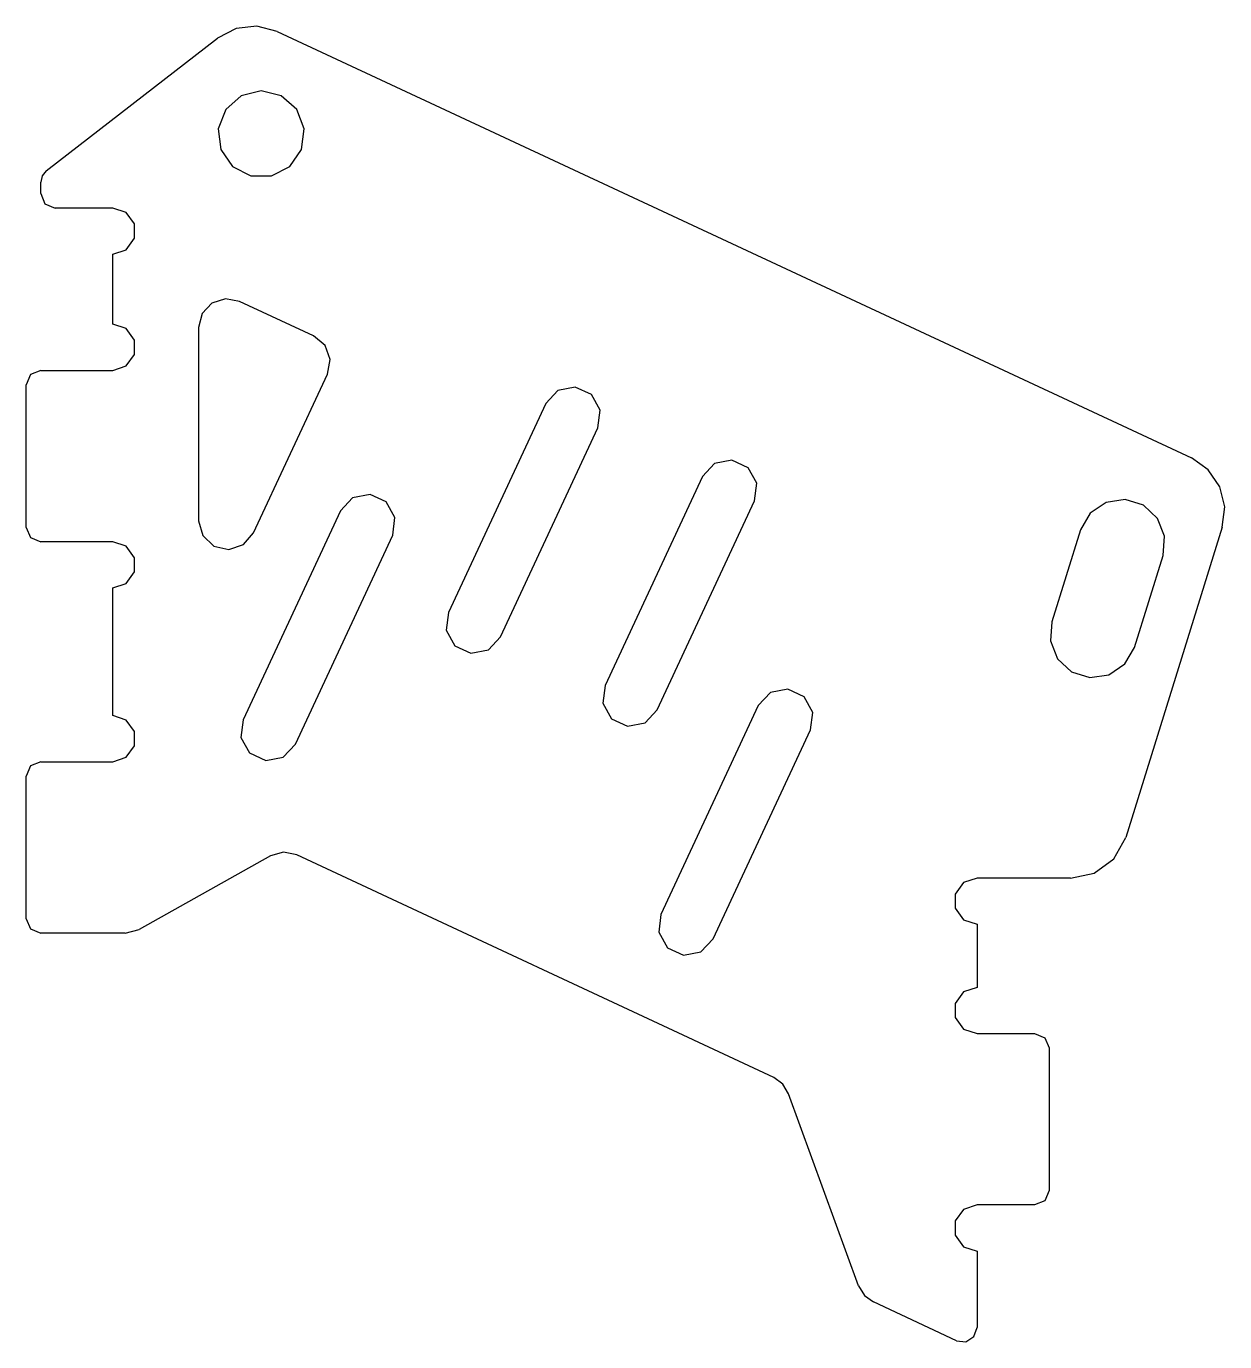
# Model space of a CAD drawing. Header units: millimetres. Extents: x 5 to 46.6, y 5 to 50.7.
import ezdxf

# ---------------------------------------------------------------- set-up
doc = ezdxf.new("R2010")
doc.units = ezdxf.units.MM
doc.layers.add('Camera_plate_25deg_O4', color=7, linetype='CONTINUOUS')

msp = doc.modelspace()

# ---------------------------------------------------------------- linework, layer by layer
at = {"layer": 'Camera_plate_25deg_O4'}
for p, q in [((5.694, 45.645), (11.638, 50.246)), ((12.283, 50.579), (11.638, 50.246)), ((13.004, 50.659), (12.283, 50.579)), ((13.707, 50.477), (13.004, 50.659)), ((13.707, 50.477), (45.446, 35.677)), ((13.154, 48.42), (12.457, 48.249)), ((13.851, 48.249), (13.154, 48.42)), ((12.457, 48.249), (11.92, 47.772)), ((14.389, 47.772), (13.851, 48.249)), ((11.92, 47.772), (11.665, 47.101)), ((14.643, 47.101), (14.389, 47.772)), ((11.665, 47.101), (11.752, 46.388)), ((14.557, 46.388), (14.643, 47.101)), ((11.752, 46.388), (12.16, 45.798)), ((14.149, 45.798), (14.557, 46.388)), ((12.16, 45.798), (12.795, 45.464)), ((13.513, 45.464), (14.149, 45.798)), ((5.551, 45.47), (5.5, 45.25)), ((5.5, 44.852), (5.5, 45.25)), ((5.694, 45.645), (5.551, 45.47)), ((12.795, 45.464), (13.513, 45.464)), ((5.5, 44.852), (5.646, 44.499)), ((5.646, 44.499), (6, 44.352)), ((8, 44.352), (6, 44.352)), ((8.47, 44.199), (8, 44.352)), ((8.761, 43.799), (8.47, 44.199)), ((8.761, 43.305), (8.761, 43.799)), ((8.47, 42.905), (8.761, 43.305)), ((8, 42.752), (8.47, 42.905)), ((8, 40.317), (8, 42.752)), ((11.916, 41.204), (11.444, 41.049)), ((12.404, 41.112), (11.916, 41.204)), ((14.972, 39.915), (12.404, 41.112)), ((11.104, 40.687), (10.981, 40.206)), ((11.444, 41.049), (11.104, 40.687)), ((8.47, 40.164), (8, 40.317)), ((10.981, 40.206), (10.981, 33.499)), ((8.761, 39.764), (8.47, 40.164)), ((8.761, 39.27), (8.761, 39.764)), ((15.368, 39.582), (14.972, 39.915)), ((8.47, 38.87), (8.761, 39.27)), ((15.545, 39.096), (15.368, 39.582)), ((8, 38.717), (8.47, 38.87)), ((15.455, 38.586), (15.545, 39.096)), ((5.146, 38.571), (5, 38.217)), ((5.5, 38.717), (5.146, 38.571)), ((5.5, 38.717), (8, 38.717)), ((12.888, 33.076), (15.455, 38.586)), ((5, 33.267), (5, 38.217)), ((23.45, 38.016), (23.029, 37.564)), ((24.057, 38.134), (23.45, 38.016)), ((24.617, 37.873), (24.057, 38.134)), ((23.029, 37.564), (19.649, 30.313)), ((24.917, 37.333), (24.617, 37.873)), ((24.841, 36.719), (24.917, 37.333)), ((21.462, 29.468), (24.841, 36.719)), ((46.028, 35.265), (45.446, 35.677)), ((28.888, 35.482), (28.467, 35.03)), ((29.495, 35.6), (28.888, 35.482)), ((30.055, 35.339), (29.495, 35.6)), ((30.355, 34.798), (30.055, 35.339)), ((46.429, 34.674), (46.028, 35.265)), ((28.467, 35.03), (25.087, 27.778)), ((30.28, 34.185), (30.355, 34.798)), ((16.328, 34.292), (15.907, 33.84)), ((16.935, 34.41), (16.328, 34.292)), ((17.495, 34.149), (16.935, 34.41)), ((46.597, 33.98), (46.429, 34.674)), ((15.907, 33.84), (12.527, 26.589)), ((17.795, 33.608), (17.495, 34.149)), ((26.9, 26.934), (30.28, 34.185)), ((42.482, 34.134), (41.93, 33.76)), ((43.142, 34.232), (42.482, 34.134)), ((43.78, 34.034), (43.142, 34.232)), ((44.268, 33.579), (43.78, 34.034)), ((46.51, 33.271), (46.597, 33.98)), ((10.981, 33.499), (11.124, 32.984)), ((17.72, 32.995), (17.795, 33.608)), ((41.93, 33.76), (41.594, 33.182)), ((44.511, 32.957), (44.268, 33.579)), ((5, 33.267), (5.146, 32.914)), ((5.146, 32.914), (5.5, 32.767)), ((11.124, 32.984), (11.512, 32.616)), ((12.54, 32.67), (12.888, 33.076)), ((14.34, 25.744), (17.72, 32.995)), ((41.594, 33.182), (40.602, 29.992)), ((46.51, 33.271), (43.16, 22.497)), ((44.459, 32.292), (44.511, 32.957)), ((8, 32.767), (5.5, 32.767)), ((8.47, 32.614), (8, 32.767)), ((8.761, 32.214), (8.47, 32.614)), ((11.512, 32.616), (12.034, 32.5)), ((12.034, 32.5), (12.54, 32.67)), ((8.761, 31.72), (8.761, 32.214)), ((43.467, 29.101), (44.459, 32.292)), ((8.47, 31.32), (8.761, 31.72)), ((8, 31.167), (8.47, 31.32)), ((8, 26.733), (8, 31.167)), ((19.649, 30.313), (19.574, 29.7)), ((19.574, 29.7), (19.873, 29.159)), ((40.602, 29.992), (40.551, 29.326)), ((21.04, 29.016), (21.462, 29.468)), ((40.551, 29.326), (40.793, 28.704)), ((19.873, 29.159), (20.434, 28.898)), ((20.434, 28.898), (21.04, 29.016)), ((43.132, 28.524), (43.467, 29.101)), ((40.793, 28.704), (41.282, 28.249)), ((42.579, 28.149), (43.132, 28.524)), ((41.282, 28.249), (41.919, 28.051)), ((41.919, 28.051), (42.579, 28.149)), ((25.087, 27.778), (25.012, 27.165)), ((30.829, 27.53), (30.408, 27.078)), ((31.436, 27.648), (30.829, 27.53)), ((31.996, 27.387), (31.436, 27.648)), ((25.012, 27.165), (25.312, 26.625)), ((30.408, 27.078), (27.028, 19.827)), ((32.296, 26.846), (31.996, 27.387)), ((8.47, 26.58), (8, 26.733)), ((8.761, 26.18), (8.47, 26.58)), ((12.527, 26.589), (12.452, 25.975)), ((25.312, 26.625), (25.872, 26.363)), ((26.479, 26.481), (26.9, 26.934)), ((32.22, 26.233), (32.296, 26.846)), ((8.761, 25.686), (8.761, 26.18)), ((25.872, 26.363), (26.479, 26.481)), ((28.841, 18.982), (32.22, 26.233)), ((8.47, 25.286), (8.761, 25.686)), ((12.452, 25.975), (12.752, 25.435)), ((13.918, 25.292), (14.34, 25.744)), ((5.5, 25.133), (5.146, 24.987)), ((5.5, 25.133), (8, 25.133)), ((8, 25.133), (8.47, 25.286)), ((12.752, 25.435), (13.312, 25.174)), ((13.312, 25.174), (13.918, 25.292)), ((5.146, 24.987), (5, 24.633)), ((5, 19.683), (5, 24.633)), ((42.748, 21.765), (43.16, 22.497)), ((13.925, 21.989), (13.474, 21.862)), ((14.385, 21.896), (13.925, 21.989)), ((13.474, 21.862), (8.921, 19.311)), ((30.945, 14.174), (14.385, 21.896)), ((42.071, 21.267), (42.748, 21.765)), ((38, 21.091), (37.53, 20.938)), ((41.25, 21.091), (38, 21.091)), ((41.25, 21.091), (42.071, 21.267)), ((37.53, 20.938), (37.239, 20.538)), ((37.239, 20.538), (37.239, 20.044)), ((5, 19.683), (5.146, 19.33)), ((27.028, 19.827), (26.953, 19.213)), ((37.239, 20.044), (37.53, 19.644)), ((37.53, 19.644), (38, 19.491)), ((5.146, 19.33), (5.5, 19.183)), ((8.432, 19.183), (5.5, 19.183)), ((8.432, 19.183), (8.921, 19.311)), ((26.953, 19.213), (27.252, 18.673)), ((38, 19.491), (38, 17.295)), ((28.419, 18.53), (28.841, 18.982)), ((27.252, 18.673), (27.813, 18.412)), ((27.813, 18.412), (28.419, 18.53)), ((37.53, 17.143), (37.239, 16.743)), ((38, 17.295), (37.53, 17.143)), ((37.239, 16.743), (37.239, 16.248)), ((37.239, 16.248), (37.53, 15.848)), ((37.53, 15.848), (38, 15.695)), ((38, 15.695), (40, 15.695)), ((40, 15.695), (40.354, 15.549)), ((40.354, 15.549), (40.5, 15.195)), ((40.5, 15.195), (40.5, 10.245)), ((31.259, 13.943), (30.945, 14.174)), ((31.462, 13.609), (31.259, 13.943)), ((33.888, 6.943), (31.462, 13.609)), ((40.5, 10.245), (40.354, 9.892)), ((37.53, 9.593), (37.239, 9.193)), ((38, 9.745), (37.53, 9.593)), ((40, 9.745), (38, 9.745)), ((40.354, 9.892), (40, 9.745)), ((37.239, 9.193), (37.239, 8.698)), ((37.239, 8.698), (37.53, 8.298)), ((37.53, 8.298), (38, 8.145)), ((38, 8.145), (38, 5.487)), ((33.888, 6.943), (34.09, 6.609)), ((34.09, 6.609), (34.405, 6.378)), ((37.289, 5.033), (34.405, 6.378)), ((37.892, 5.176), (38, 5.487)), ((37.289, 5.033), (37.615, 5)), ((37.615, 5), (37.892, 5.176))]:
    msp.add_line(p, q, dxfattribs=at)

doc.saveas('drawing.dxf')
